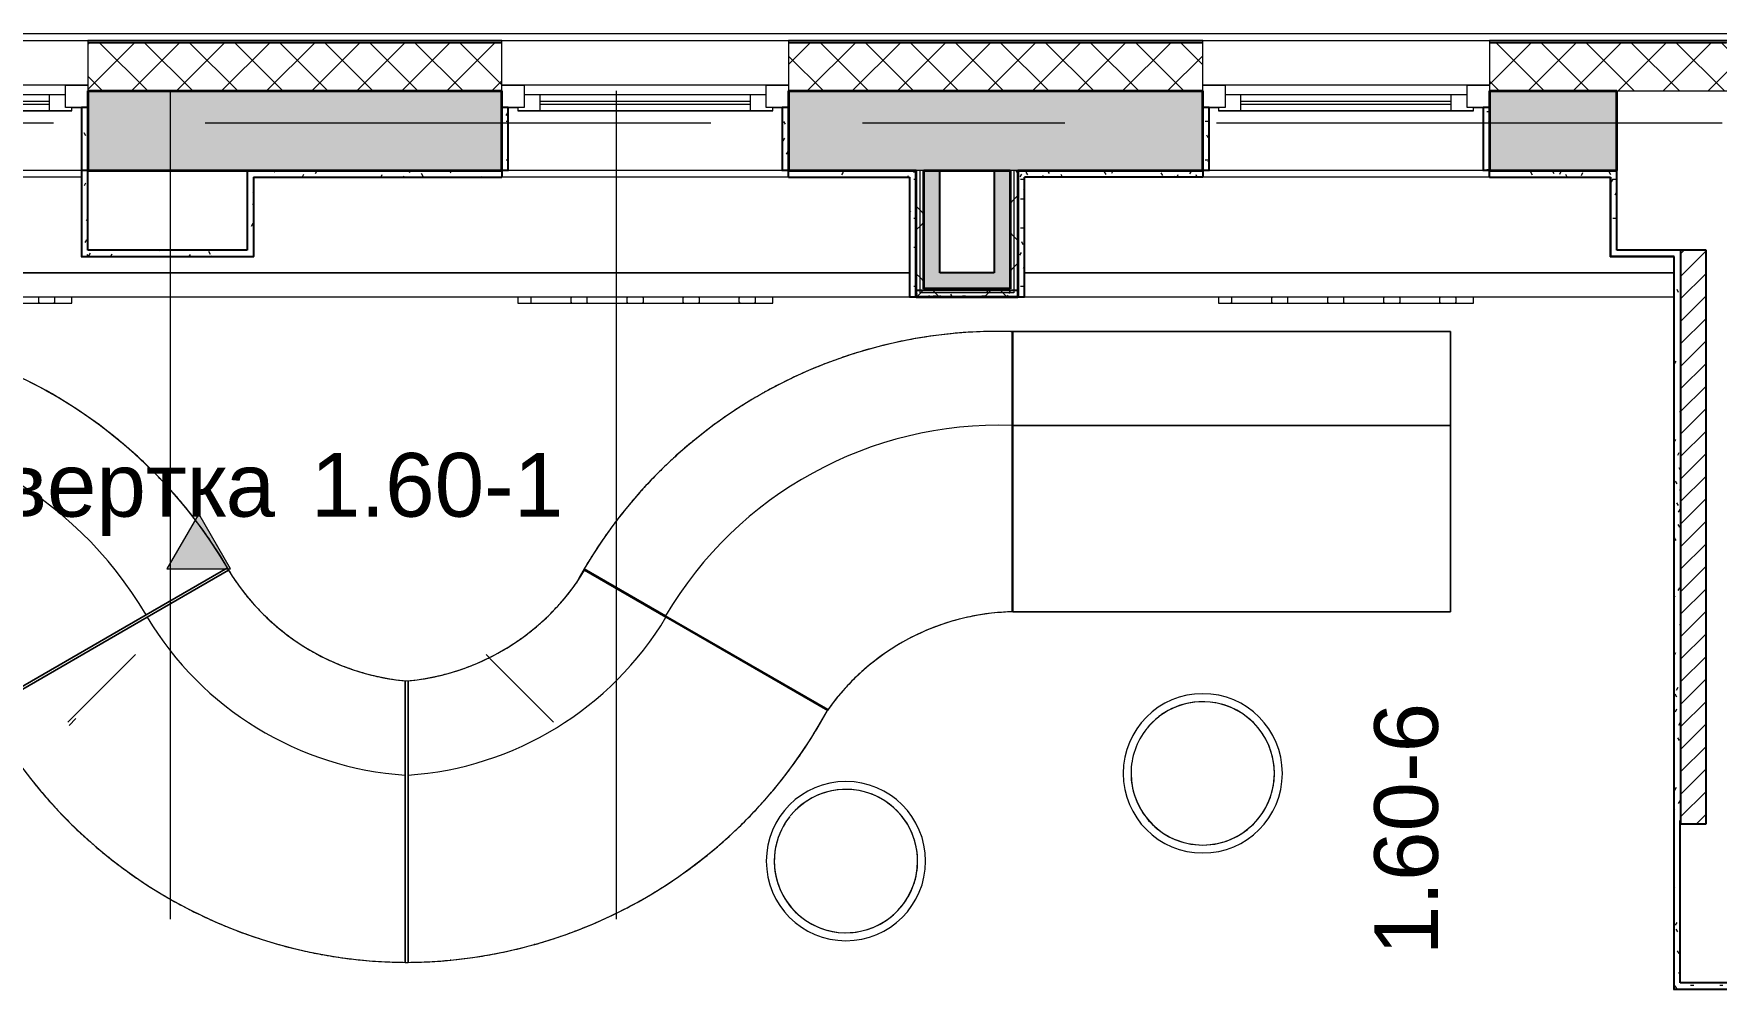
# Model space of a CAD drawing. Header units: millimetres. Extents: x 855 to 84199, y -1987 to 21700.
# Drawn here: x 15124 to 20406, y 18577 to 21580 of the extents above; entities that cross this region are included whole.
import ezdxf

# ---------------------------------------------------------------- set-up
doc = ezdxf.new("R2010")
doc.units = ezdxf.units.MM
doc.linetypes.add('Осевая', pattern=[3175, 635, -476.25, 1587.5, -476.25])
for name, color, linetype, lineweight in [('A-GLAZ', 7, 'Continuous', 9), ('A-GLAZ-1', 7, 'Continuous', 13), ('A-WALL', 7, 'Continuous', 9), ('G-ANNO-SYMB', 7, 'Continuous', 9), ('I-WALL', 7, 'Continuous', 9), ('Знаки', 7, 'Continuous', 9), ('Оси', 7, 'Continuous', 9), ('Оси-2', 7, 'Осевая', 9)]:
    doc.layers.add(name, color=color, linetype=linetype, lineweight=lineweight)
for name, color, linetype, lineweight, true_color in [('A-WALL-1', 7, 'Continuous', 13, 0x3c3c3c), ('A-WALL-2', 7, 'Continuous', 25, 0x3c3c3c), ('A-WALL-3', 7, 'Continuous', 35, 0x3c3c3c), ('A-WALL-FNSH-1', 7, 'Continuous', 13, 0x3c3c3c), ('A-WALL-FNSH-2', 7, 'Continuous', 9, 0x3c3c3c), ('I-FURN-1', 7, 'Continuous', 9, 0xf0f0f0)]:
    doc.layers.add(name, color=color, linetype=linetype, lineweight=lineweight, true_color=true_color)
doc.styles.add('Arial_1', font='arial.ttf', dxfattribs={"height": 200})
pattern_1 = [(0, (-90256.056, 0), (121.92, 30.48), [10.058, -81.382, 10.058, -81.382, -487.68]), (0, (-90256.056, 0), (121.92, 30.48), [-182.88, 10.058, -172.822, 10.058, -81.382, -213.36]), (0, (-90256.056, 0), (121.92, 30.48), [-457.2, 10.058, -50.902, 10.058, -142.342]), (120, (-90210.336, 15.24), (-87.356454, 90.345817), [10.058, -81.382, 10.058, -81.382, -487.68]), (120, (-90210.336, 15.24), (-87.356454, 90.345817), [-182.88, 10.058, -172.822, 10.058, -81.382, -213.36]), (120, (-90210.336, 15.24), (-87.356454, 90.345817), [-457.2, 10.058, -50.902, 10.058, -142.342]), (240, (-90195.096, 76.2), (-34.563546, -120.825817), [10.058, -81.382, 10.058, -81.382, -487.68]), (240, (-90195.096, 76.2), (-34.563546, -120.825817), [-182.88, 10.058, -172.822, 10.058, -81.382, -213.36]), (240, (-90195.096, 76.2), (-34.563546, -120.825817), [-457.2, 10.058, -50.902, 10.058, -142.342])]
pattern_2 = [(45, (-90256.06, 0), (-106.06602, 106.06602), []), (135, (-90256.06, 0), (-106.06602, -106.06602), [])]

# ---------------------------------------------------------------- blocks, each defined once
blk = doc.blocks.new('120_Окно_СКБ_1Ст - 120_Окно_СКБ_1Ст 900х2500_h_ с форточкой-22876038-План разверток пом_ 1_60_ Этаж 1')
at = {"layer": 'A-GLAZ'}
for p, q in [((450, -57), (-450, -57)), ((-430, -127), (-400, -127)), ((-330, -107), (330, -107)), ((330, -117), (-330, -117)), ((400, -127), (430, -127))]:
    blk.add_line(p, q, dxfattribs=at)
at = {"layer": 'A-GLAZ-1'}
for p, q in [((-450, -127), (-450, -57)), ((-450, -57), (-380, -57)), ((-380, -57), (-380, -127)), ((380, -87), (-380, -87)), ((-380, -87), (-380, -127)), ((-330, -137), (-330, -87)), ((330, -137), (330, -87)), ((380, -127), (380, -57)), ((380, -57), (450, -57)), ((380, -127), (380, -87)), ((450, -57), (450, -127)), ((-380, -127), (-450, -127)), ((-380, -127), (-400, -127)), ((-400, -127), (-400, -137)), ((-400, -137), (400, -137)), ((400, -137), (-400, -137)), ((450, -127), (380, -127)), ((400, -127), (380, -127)), ((400, -137), (400, -127))]:
    blk.add_line(p, q, dxfattribs=at)
blk = doc.blocks.new('ПУФ1 - 1_53а-27000916-План разверток пом_ 1_60_ Этаж 1')
at = {"layer": 'I-FURN-1'}
for radius, start, end in [(250, 360, 180), (250, 0, 180), (225, 360, 141.0212), (225, 90, 141.0212), (225, 0, 90), (225, 141.4286, 180), (225, 141.4286, 180), (250, 180, 360), (225, 180, 360), (225, 180, 218.5714), (225, 257.1429, 360), (250, 180, 360), (225, 218.5714, 257.1429)]:
    blk.add_arc((0, 0), radius, start, end, dxfattribs=at)
blk = doc.blocks.new('ПУФ1 - 1_53в-32041688-План разверток пом_ 1_60_ Этаж 1')
at = {"layer": 'I-FURN-1'}
for radius, start, end in [(250, 360, 180), (250, 0, 180), (225, 360, 141.0212), (225, 51.4286, 141.0212), (225, 0, 51.4286), (225, 141.4286, 180), (225, 141.4286, 167.1429), (250, 180, 360), (225, 167.1429, 180), (225, 180, 360), (225, 180, 244.2857), (225, 321.4286, 360), (250, 180, 360), (225, 244.2857, 321.4286)]:
    blk.add_arc((0, 0), radius, start, end, dxfattribs=at)
blk = doc.blocks.new('Semeystvo1 - 1_31-26872179-План разверток пом_ 1_60_ Этаж 1')
at = {"layer": 'I-FURN-1'}
for p, q in [((1903.4, 891), (1897.9, 891)), ((1897.9, 891), (1903.4, 891)), ((1901.3, 595.8), (1901.3, 890.9)), ((1901.3, 890.9), (1901.3, 595.8)), ((1901.3, 595.8), (1901.3, 890.9)), ((1901.3, 890.9), (1901.3, 595.8)), ((3278.2, 891), (1903.4, 891)), ((1903.4, 891), (1903.4, 596)), ((1903.4, 596), (1903.4, 891)), ((1903.4, 891), (3278.2, 891)), ((1903.4, 891), (1903.4, 596)), ((3278.2, 891), (1903.4, 891)), ((1903.4, 891), (3278.2, 891)), ((1903.4, 596), (1903.4, 891)), ((3278.2, 891), (1903.4, 891)), ((1903.4, 891), (3278.2, 891)), ((3278.2, 596), (3278.2, 891)), ((3278.2, 891), (3278.2, 596)), ((3278.2, 596), (3278.2, 891)), ((3278.2, 891), (3278.2, 596)), ((3278.2, 596), (3278.2, 891)), ((3278.2, 891), (3278.2, 596)), ((1901.3, 10.9), (1901.3, 595.8)), ((1901.3, 595.8), (1901.3, 10.9)), ((1903.4, 596), (1903.4, 11)), ((1903.4, 11), (1903.4, 596)), ((1903.4, 596), (3278.2, 596)), ((3278.2, 596), (1903.4, 596)), ((3278.2, 11), (3278.2, 596)), ((3278.2, 596), (3278.2, 11)), ((3278.2, 11), (3278.2, 596)), ((3278.2, 596), (3278.2, 11)), ((-817, 1.8), (-561.5, 149.3)), ((-561.5, 149.3), (-817, 1.8)), ((-817, 1.8), (-561.5, 149.3)), ((-561.5, 149.3), (-817, 1.8)), ((-557.9, 141.3), (-813.4, -6.2)), ((-813.4, -6.2), (-557.9, 141.3)), ((-557.9, 141.3), (-813.4, -6.2)), ((-813.4, -6.2), (-557.9, 141.3)), ((558.5, 146.2), (814, -1.3)), ((814, -1.3), (558.5, 146.2)), ((558.5, 146.2), (814, -1.3)), ((814, -1.3), (558.5, 146.2)), ((815, -6.2), (559.5, 141.3)), ((559.5, 141.3), (815, -6.2)), ((815, -6.2), (559.5, 141.3)), ((559.5, 141.3), (815, -6.2)), ((-1326.8, -292.6), (-817, 1.8)), ((-817, 1.8), (-1326.8, -292.6)), ((1903.4, 11), (3278.2, 11)), ((3278.2, 11), (1903.4, 11)), ((1905.6, 11), (3278.2, 11)), ((3278.2, 11), (1905.6, 11)), ((-813.4, -6.2), (-1320, -298.7)), ((-1320, -298.7), (-813.4, -6.2)), ((814, -1.3), (1323.7, -295.6)), ((1323.7, -295.6), (814, -1.3)), ((1321.6, -298.7), (815, -6.2)), ((815, -6.2), (1321.6, -298.7)), ((-1062.3, -335.4), (-850.2, -123.3)), ((259.6, -132.5), (250.2, -123.1)), ((462.3, -335.2), (262.5, -135.4)), ((-3.6, -501.5), (-3.6, -205.6)), ((-3.6, -205.6), (-3.6, -501.5)), ((-3.6, -501.5), (-3.6, -205.6)), ((-3.6, -205.6), (-3.6, -501.5)), ((5.3, -205.6), (5.3, -501.5)), ((5.3, -501.5), (5.3, -205.6)), ((5.3, -205.6), (5.3, -501.5)), ((5.3, -501.5), (5.3, -205.6)), ((-1058.4, -345.4), (-1037.2, -324.2)), ((-3.6, -1089.2), (-3.6, -501.5)), ((-3.6, -501.5), (-3.6, -1089.2)), ((5.3, -501.5), (5.3, -1089.2)), ((5.3, -1089.2), (5.3, -501.5)), ((529, -991.6), (530.3, -991.1)), ((530.3, -991.1), (529, -991.6)), ((401.3, -1033.6), (402.9, -1033.1)), ((402.9, -1033.1), (401.3, -1033.6)), ((137.3, -1082.6), (139.3, -1082.4)), ((139.3, -1082.4), (137.3, -1082.6))]:
    blk.add_line(p, q, dxfattribs=at)
for centre, radius, start, end in [((-1862.4, -613.4), 1508, 30.3815, 91.593), ((-1862.4, -613.4), 1508, 30.3815, 91.593), ((-1862.4, -613.4), 1508, 30.3815, 91.593), ((-1862.4, -613.4), 1508, 30.3815, 86.492), ((1859.4, -616.5), 1508, 88.407, 149.6185), ((1859.4, -616.5), 1508, 88.407, 149.6185), ((1859.4, -616.5), 1508, 88.407, 149.6185), ((1859.4, -616.5), 1508, 88.407, 149.6185), ((1859.4, -616.5), 1508, 104.0121, 106.2982), ((1859.4, -616.5), 1508, 104.0121, 106.2982), ((1859.4, -616.5), 1508, 103.7112, 104.0121), ((1859.4, -616.5), 1508, 103.7112, 104.0121), ((1859.4, -616.5), 1508, 101.03, 103.7015), ((1859.4, -616.5), 1508, 101.03, 103.7015), ((1859.4, -616.5), 1508, 98.8322, 101.03), ((1859.4, -616.5), 1508, 98.8322, 101.03), ((1859.4, -616.5), 1508, 98.6093, 98.8322), ((1859.4, -616.5), 1508, 98.6093, 98.8322), ((1859.4, -616.5), 1508, 95.685, 98.6018), ((1859.4, -616.5), 1508, 95.685, 98.6018), ((1859.4, -616.5), 1508, 93.6524, 95.685), ((1859.4, -616.5), 1508, 93.6524, 95.685), ((1859.4, -616.5), 1508, 93.5077, 93.6524), ((1859.4, -616.5), 1508, 93.5077, 93.6524), ((1859.4, -616.5), 1508, 90.0906, 93.5065), ((1859.4, -616.5), 1508, 90.0906, 93.5065), ((1859.4, -616.5), 1508, 88.5365, 90.0906), ((1859.4, -616.5), 1508, 88.5365, 90.0906), ((1859.4, -616.5), 1508, 109.1921, 111.5328), ((1859.4, -616.5), 1508, 109.1921, 111.5328), ((1859.4, -616.5), 1508, 108.8135, 109.1921), ((1859.4, -616.5), 1508, 108.8135, 109.1921), ((1859.4, -616.5), 1508, 106.2982, 108.8017), ((1859.4, -616.5), 1508, 106.2982, 108.8017), ((-1862.4, -613.4), 1508, 61.4315, 64.0721), ((-1862.4, -613.4), 1508, 61.4315, 64.0721), ((1859.4, -616.5), 1508, 114.3723, 116.7497), ((1859.4, -616.5), 1508, 114.3723, 116.7497), ((1859.4, -616.5), 1508, 113.9162, 114.3723), ((1859.4, -616.5), 1508, 113.9162, 114.3723), ((1859.4, -616.5), 1508, 111.5328, 113.9024), ((1859.4, -616.5), 1508, 111.5328, 113.9024), ((-1862.4, -613.4), 1508, 60.9936, 61.4315), ((-1862.4, -613.4), 1508, 60.9936, 61.4315), ((-1862.4, -613.4), 1508, 58.9985, 60.9807), ((-1862.4, -613.4), 1508, 58.9985, 60.9807), ((1859.4, -616.5), 1508, 119.5525, 121.9562), ((1859.4, -616.5), 1508, 119.5525, 121.9562), ((1859.4, -616.5), 1508, 119.0191, 119.5525), ((1859.4, -616.5), 1508, 119.0191, 119.5525), ((1859.4, -616.5), 1508, 116.7497, 119.0036), ((1859.4, -616.5), 1508, 116.7497, 119.0036), ((-1862.4, -613.4), 1508, 56.3653, 58.9985), ((-1862.4, -613.4), 1508, 56.3653, 58.9985), ((-1862.4, -613.4), 1508, 55.8919, 56.3653), ((-1862.4, -613.4), 1508, 55.8919, 56.3653), ((-1862.4, -613.4), 1508, 53.926, 55.8782), ((-1862.4, -613.4), 1508, 53.926, 55.8782), ((1859.4, -616.5), 1508, 121.9562, 124.1052), ((1859.4, -616.5), 1508, 121.9562, 124.1052), ((-1862.4, -613.4), 1213, 30.4743, 91.9805), ((-1862.4, -613.4), 1213, 30.4743, 91.9805), ((-1862.4, -613.4), 1508, 51.2991, 53.926), ((-1862.4, -613.4), 1508, 51.2991, 53.926), ((1859.4, -616.5), 1213, 88.0195, 149.5257), ((1859.4, -616.5), 1213, 88.0195, 149.5257), ((1859.4, -616.5), 1508, 127.156, 129.2071), ((1859.4, -616.5), 1508, 127.156, 129.2071), ((1859.4, -616.5), 1508, 124.733, 127.156), ((1859.4, -616.5), 1508, 124.733, 127.156), ((1859.4, -616.5), 1508, 124.1223, 124.733), ((1859.4, -616.5), 1508, 124.1223, 124.733), ((-1862.4, -613.4), 1508, 50.79, 51.2991), ((-1862.4, -613.4), 1508, 50.79, 51.2991), ((-1862.4, -613.4), 1508, 48.8544, 50.7756), ((-1862.4, -613.4), 1508, 48.8544, 50.7756), ((1859.4, -616.5), 1508, 129.9136, 132.3512), ((1859.4, -616.5), 1508, 129.9136, 132.3512), ((1859.4, -616.5), 1508, 129.2256, 129.9136), ((1859.4, -616.5), 1508, 129.2256, 129.9136), ((-1862.4, -613.4), 1508, 46.2328, 48.8544), ((-1862.4, -613.4), 1508, 46.2328, 48.8544), ((-1862.4, -613.4), 1508, 45.688, 46.2328), ((-1862.4, -613.4), 1508, 45.688, 46.2328), ((1859.4, -616.5), 1508, 132.3512, 134.3094), ((1859.4, -616.5), 1508, 132.3512, 134.3094), ((-1862.4, -613.4), 1508, 43.7835, 45.6728), ((-1862.4, -613.4), 1508, 43.7835, 45.6728), ((-1862.4, -613.4), 1508, 41.1666, 43.7835), ((-1862.4, -613.4), 1508, 41.1666, 43.7835), ((1859.4, -616.5), 1508, 135.0943, 137.5432), ((1859.4, -616.5), 1508, 135.0943, 137.5432), ((1859.4, -616.5), 1508, 134.3291, 135.0943), ((1859.4, -616.5), 1508, 134.3291, 135.0943), ((-1862.4, -613.4), 1508, 40.5859, 41.1666), ((-1862.4, -613.4), 1508, 40.5859, 41.1666), ((1859.4, -616.5), 1508, 137.5432, 139.4119), ((1859.4, -616.5), 1508, 137.5432, 139.4119), ((-1862.4, -613.4), 1508, 38.7132, 40.57), ((-1862.4, -613.4), 1508, 38.7132, 40.57), ((-1862.4, -613.4), 1508, 36.1003, 38.7132), ((-1862.4, -613.4), 1508, 36.1003, 38.7132), ((1859.4, -616.5), 1508, 140.2753, 142.7329), ((1859.4, -616.5), 1508, 140.2753, 142.7329), ((1859.4, -616.5), 1508, 139.4327, 140.2753), ((1859.4, -616.5), 1508, 139.4327, 140.2753), ((-1862.4, -613.4), 1508, 35.4836, 36.1003), ((-1862.4, -613.4), 1508, 35.4836, 36.1003), ((1859.4, -616.5), 1508, 142.7329, 144.5147), ((1859.4, -616.5), 1508, 142.7329, 144.5147), ((-1862.4, -613.4), 1508, 33.6433, 35.4672), ((-1862.4, -613.4), 1508, 33.6433, 35.4672), ((-1862.4, -613.4), 1508, 31.6999, 33.6433), ((-1862.4, -613.4), 1508, 31.6999, 33.6433), ((1859.4, -616.5), 1508, 145.4565, 147.9207), ((1859.4, -616.5), 1508, 145.4565, 147.9207), ((1859.4, -616.5), 1508, 144.5363, 145.4565), ((1859.4, -616.5), 1508, 144.5363, 145.4565), ((65.9, 521.7), 730.6, 207.9724, 213.3673), ((65.9, 521.7), 730.6, 207.9724, 213.3673), ((1859.4, -616.5), 1508, 147.9207, 149.6177), ((1859.4, -616.5), 1508, 147.9207, 149.6177), ((65.9, 521.7), 730.6, 211.3753, 264.5415), ((65.9, 521.7), 730.6, 211.3753, 264.5415), ((65.9, 521.7), 730.6, 211.3753, 264.5415), ((65.9, 521.7), 730.6, 211.3753, 264.5415), ((65.9, 521.7), 730.6, 213.3673, 216.4686), ((65.9, 521.7), 730.6, 213.3673, 215.0874), ((-64.2, 521.7), 730.6, 275.4585, 328.6247), ((-64.2, 521.7), 730.6, 275.4585, 328.6247), ((-64.2, 521.7), 730.6, 275.4585, 328.6247), ((-64.2, 521.7), 730.6, 275.4585, 328.6247), ((1859.4, -616.5), 1508, 150.8996, 151.6103), ((1859.4, -616.5), 1508, 150.8996, 151.6103), ((1859.4, -616.5), 1508, 149.6177, 150.8996), ((1859.4, -616.5), 1508, 149.6177, 150.8996), ((65.9, 521.7), 730.6, 215.0874, 216.4686), ((65.9, 521.7), 730.6, 216.4686, 220.2921), ((65.9, 521.7), 730.6, 216.4686, 220.2921), ((-64.2, 521.7), 730.6, 319.6542, 323.4664), ((-64.2, 521.7), 730.6, 319.6542, 323.4664), ((-64.2, 521.7), 730.6, 323.4664, 324.7993), ((-64.2, 521.7), 730.6, 323.4664, 324.7993), ((65.9, 521.7), 730.6, 220.2921, 223.3707), ((65.9, 521.7), 730.6, 220.2921, 223.3707), ((65.9, 521.7), 730.6, 223.3707, 227.2355), ((65.9, 521.7), 730.6, 223.3707, 227.2355), ((-64.2, 521.7), 730.6, 312.7183, 316.5748), ((-64.2, 521.7), 730.6, 312.7183, 316.5748), ((-64.2, 521.7), 730.6, 316.5748, 319.6542), ((-64.2, 521.7), 730.6, 316.5748, 319.6542), ((1918.8, -719.4), 730.6, 91.3753, 144.5415), ((1918.8, -719.4), 730.6, 91.3753, 144.5415), ((1918.8, -719.4), 730.6, 97.8886, 101.7798), ((1918.8, -719.4), 730.6, 97.8886, 101.7798), ((1918.8, -719.4), 730.6, 94.9608, 97.8886), ((1918.8, -719.4), 730.6, 94.9608, 97.8886), ((1918.8, -719.4), 730.6, 91.0368, 94.9608), ((1918.8, -719.4), 730.6, 91.0368, 94.9608), ((65.9, 521.7), 1025.6, 210.9797, 266.1145), ((65.9, 521.7), 1025.6, 210.9797, 266.1145), ((65.9, 521.7), 730.6, 227.2355, 230.2685), ((65.9, 521.7), 730.6, 227.2355, 229.3173), ((65.9, 521.7), 730.6, 229.3173, 230.2685), ((65.9, 521.7), 730.6, 230.2685, 234.2125), ((65.9, 521.7), 730.6, 230.2685, 234.2125), ((-64.2, 521.7), 1025.6, 273.8855, 329.0203), ((-64.2, 521.7), 1025.6, 273.8855, 329.0203), ((-64.2, 521.7), 730.6, 305.7483, 309.6869), ((-64.2, 521.7), 730.6, 305.7483, 309.6869), ((-64.2, 521.7), 730.6, 309.6869, 312.7183), ((-64.2, 521.7), 730.6, 309.6869, 312.7183), ((1918.8, -719.4), 730.6, 111.255, 117.918), ((1918.8, -719.4), 730.6, 111.255, 117.918), ((1918.8, -719.4), 730.6, 108.732, 111.1977), ((1918.8, -719.4), 730.6, 108.732, 111.1977), ((1918.8, -719.4), 730.6, 104.5718, 108.732), ((1918.8, -719.4), 730.6, 104.5718, 108.732), ((1918.8, -719.4), 730.6, 101.7798, 104.4774), ((1918.8, -719.4), 730.6, 101.7798, 104.4774), ((65.9, 521.7), 730.6, 234.2125, 237.1632), ((65.9, 521.7), 730.6, 234.2125, 237.1632), ((65.9, 521.7), 730.6, 237.1632, 241.2596), ((65.9, 521.7), 730.6, 237.1632, 241.2596), ((-64.2, 521.7), 730.6, 298.7066, 302.8017), ((-64.2, 521.7), 730.6, 298.7066, 302.8017), ((-64.2, 521.7), 730.6, 302.8017, 305.7483), ((-64.2, 521.7), 730.6, 302.8017, 305.7483), ((1918.8, -719.4), 730.6, 117.9598, 124.6054), ((1918.8, -719.4), 730.6, 117.9598, 124.6054), ((65.9, 521.7), 730.6, 241.2596, 244.0554), ((65.9, 521.7), 730.6, 241.2596, 244.0554), ((65.9, 521.7), 730.6, 244.0554, 248.4968), ((65.9, 521.7), 730.6, 244.0554, 248.4968), ((65.9, 521.7), 730.6, 248.4968, 250.9457), ((65.9, 521.7), 730.6, 248.4968, 250.9457), ((-64.2, 521.7), 730.6, 289.0371, 291.4689), ((-64.2, 521.7), 730.6, 289.0371, 291.4689), ((-64.2, 521.7), 730.6, 291.4689, 295.9185), ((-64.2, 521.7), 730.6, 291.4689, 295.9185), ((-64.2, 521.7), 730.6, 295.9185, 296.4042), ((-64.2, 521.7), 730.6, 295.9185, 296.4042), ((-64.2, 521.7), 730.6, 296.4042, 298.7066), ((-64.2, 521.7), 730.6, 296.4042, 298.7066), ((1918.8, -719.4), 730.6, 124.6384, 131.3045), ((1918.8, -719.4), 730.6, 124.6384, 131.3045), ((65.9, 521.7), 730.6, 250.9457, 256.6812), ((65.9, 521.7), 730.6, 250.9457, 256.6812), ((65.9, 521.7), 730.6, 256.6812, 257.7771), ((65.9, 521.7), 730.6, 256.6812, 257.7771), ((65.9, 521.7), 730.6, 257.8345, 264.8921), ((65.9, 521.7), 730.6, 257.8345, 264.8921), ((-64.2, 521.7), 730.6, 275.1079, 282.1571), ((-64.2, 521.7), 730.6, 275.1079, 282.1571), ((-64.2, 521.7), 730.6, 282.2067, 283.2253), ((-64.2, 521.7), 730.6, 282.2067, 283.2253), ((-64.2, 521.7), 730.6, 283.2253, 289.0371), ((-64.2, 521.7), 730.6, 283.2253, 289.0371), ((1918.8, -719.4), 730.6, 133.7929, 137.9877), ((1918.8, -719.4), 730.6, 133.7929, 137.9877), ((1918.8, -719.4), 730.6, 131.3587, 133.7929), ((1918.8, -719.4), 730.6, 131.3587, 133.7929), ((1918.8, -719.4), 730.6, 140.7643, 144.7993), ((1918.8, -719.4), 730.6, 140.7643, 144.7993), ((1918.8, -719.4), 730.6, 138.079, 140.7643), ((1918.8, -719.4), 730.6, 138.079, 140.7643), ((6.4, 418.7), 1508, 208.407, 269.6185), ((6.4, 418.7), 1508, 208.407, 269.6185), ((-4.8, 418.7), 1508, 270.3815, 331.593), ((-4.8, 418.7), 1508, 270.3815, 331.593), ((-4.8, 418.7), 1508, 326.4938, 331.5925), ((-4.8, 418.7), 1508, 326.4938, 331.5925), ((-4.8, 418.7), 1508, 321.3906, 326.492), ((-4.8, 418.7), 1508, 321.3906, 326.492), ((6.4, 418.7), 1508, 218.6094, 218.9786), ((6.4, 418.7), 1508, 218.6094, 218.9786), ((-4.8, 418.7), 1508, 316.289, 321.3773), ((-4.8, 418.7), 1508, 316.289, 321.3773), ((6.4, 418.7), 1508, 218.9786, 221.6197), ((6.4, 418.7), 1508, 218.9786, 219.354), ((6.4, 418.7), 1508, 219.354, 221.6197), ((6.4, 418.7), 1508, 221.6197, 224.051), ((6.4, 418.7), 1508, 221.6197, 224.051), ((6.4, 418.7), 1508, 224.051, 226.7008), ((6.4, 418.7), 1508, 224.051, 224.3974), ((-4.8, 418.7), 1508, 311.1894, 316.2608), ((-4.8, 418.7), 1508, 311.1894, 316.2608), ((6.4, 418.7), 1508, 224.3974, 226.7008), ((6.4, 418.7), 1508, 226.7008, 228.8082), ((6.4, 418.7), 1508, 226.7008, 228.8082), ((6.4, 418.7), 1508, 228.8105, 229.1234), ((6.4, 418.7), 1508, 228.8105, 229.1234), ((6.4, 418.7), 1508, 229.1234, 231.7835), ((6.4, 418.7), 1508, 229.1234, 231.7835), ((-4.8, 418.7), 1508, 308.9897, 311.1443), ((-4.8, 418.7), 1508, 308.9897, 311.1443), ((6.4, 418.7), 1508, 231.7835, 233.9101), ((6.4, 418.7), 1508, 231.7835, 233.9101), ((-4.8, 418.7), 1508, 306.0884, 308.9897), ((-4.8, 418.7), 1508, 306.0884, 308.9897), ((6.4, 418.7), 1508, 233.9123, 234.1958), ((6.4, 418.7), 1508, 233.9123, 234.1958), ((6.4, 418.7), 1508, 234.1958, 236.8686), ((6.4, 418.7), 1508, 234.1958, 236.8686), ((6.4, 418.7), 1508, 236.8686, 239.0119), ((6.4, 418.7), 1508, 236.8686, 239.0119), ((-4.8, 418.7), 1508, 300.9874, 303.7949), ((-4.8, 418.7), 1508, 300.9874, 303.7949), ((-4.8, 418.7), 1508, 303.7949, 306.0278), ((-4.8, 418.7), 1508, 303.7949, 306.0278), ((6.4, 418.7), 1508, 239.0138, 239.2682), ((6.4, 418.7), 1508, 239.0138, 239.2682), ((6.4, 418.7), 1508, 239.2682, 241.9566), ((6.4, 418.7), 1508, 239.2682, 239.5274), ((6.4, 418.7), 1508, 239.5274, 241.9566), ((-4.8, 418.7), 1508, 298.6321, 300.9113), ((-4.8, 418.7), 1508, 298.6321, 300.9113), ((6.4, 418.7), 1508, 241.9566, 244.3406), ((6.4, 418.7), 1508, 241.9566, 244.3406), ((6.4, 418.7), 1508, 244.3406, 247.049), ((6.4, 418.7), 1508, 244.3406, 247.049), ((-4.8, 418.7), 1508, 293.4862, 295.7948), ((-4.8, 418.7), 1508, 293.4862, 295.7948), ((-4.8, 418.7), 1508, 295.8863, 298.6321), ((-4.8, 418.7), 1508, 295.8863, 298.6321), ((6.4, 418.7), 1508, 247.049, 249.2135), ((6.4, 418.7), 1508, 247.049, 249.2135), ((6.4, 418.7), 1508, 249.2151, 249.413), ((6.4, 418.7), 1508, 249.2151, 249.413), ((6.4, 418.7), 1508, 249.413, 252.1476), ((6.4, 418.7), 1508, 249.413, 252.1476), ((-4.8, 418.7), 1508, 288.3504, 290.7318), ((-4.8, 418.7), 1508, 288.3504, 290.7318), ((-4.8, 418.7), 1508, 290.7857, 293.4862), ((-4.8, 418.7), 1508, 290.7857, 293.4862), ((6.4, 418.7), 1508, 252.1476, 254.3151), ((6.4, 418.7), 1508, 252.1476, 254.3151), ((6.4, 418.7), 1508, 254.3164, 254.4853), ((6.4, 418.7), 1508, 254.3164, 254.4853), ((6.4, 418.7), 1508, 254.4853, 257.256), ((6.4, 418.7), 1508, 254.4853, 257.256), ((6.4, 418.7), 1508, 257.256, 259.5577), ((6.4, 418.7), 1508, 257.256, 259.5577), ((-4.8, 418.7), 1508, 280.5144, 283.221), ((-4.8, 418.7), 1508, 280.5144, 283.221), ((-4.8, 418.7), 1508, 283.221, 285.6231), ((-4.8, 418.7), 1508, 283.221, 285.6231), ((-4.8, 418.7), 1508, 285.6846, 288.3504), ((-4.8, 418.7), 1508, 285.6846, 288.3504), ((6.4, 418.7), 1508, 259.5577, 262.3807), ((6.4, 418.7), 1508, 259.5577, 262.3807), ((6.4, 418.7), 1508, 262.3807, 264.5169), ((6.4, 418.7), 1508, 262.3807, 264.5169), ((6.4, 418.7), 1508, 264.5178, 264.6301), ((6.4, 418.7), 1508, 264.5178, 264.6301), ((6.4, 418.7), 1508, 264.6301, 267.536), ((6.4, 418.7), 1508, 264.6301, 267.536), ((6.4, 418.7), 1508, 267.536, 269.6182), ((6.4, 418.7), 1508, 267.536, 269.6182), ((6.4, 418.7), 1508, 269.6182, 269.7876), ((6.4, 418.7), 1508, 269.6182, 269.7876), ((-4.8, 418.7), 1508, 270.2124, 270.3818), ((-4.8, 418.7), 1508, 270.2124, 270.3818), ((-4.8, 418.7), 1508, 270.3818, 272.9742), ((-4.8, 418.7), 1508, 270.3818, 272.9742), ((-4.8, 418.7), 1508, 272.9742, 275.4056), ((-4.8, 418.7), 1508, 272.9742, 275.4056), ((-4.8, 418.7), 1508, 275.4829, 278.0961), ((-4.8, 418.7), 1508, 275.4829, 278.0961), ((-4.8, 418.7), 1508, 278.0961, 280.5144), ((-4.8, 418.7), 1508, 278.0961, 280.5144)]:
    blk.add_arc(centre, radius, start, end, dxfattribs=at)
blk = doc.blocks.new('Съемный металлический экран с перфорацией - E3-33269787-План разверток пом_ 1_60_ Этаж 1')
at = {"layer": 'Знаки'}
h = blk.add_hatch(dxfattribs=at)
h.set_pattern_fill('FP_22', color=256, style=0, pattern_type=2)
h.set_pattern_definition([(0, (-104681.406, -20734), (0, 50.8), [13.612, -74.376]), (60, (-104656.006, -20727.194), (-43.99409, 25.4), [13.612, -74.376]), (120, (-104649.2, -20701.794), (-43.99409, -25.4), [13.612, -74.376]), (30, (-104667.79, -20734), (9e-05, 101.59984), [13.612, -87.988]), (30, (-104693.19, -20690.01), (9e-05, 101.59984), [13.612, -87.988]), (150, (-104681.41, -20734), (-87.98809, -50.79984), [13.612, -87.988]), (150, (-104656.01, -20690.01), (-87.98809, -50.79984), [13.612, -87.988]), (90, (-104649.2, -20715.41), (-87.988, 50.8), [13.612, -87.988]), (90, (-104700, -20715.41), (-87.988, 50.8), [13.612, -87.988])])
h.paths.add_polyline_path([(787.9, 0), (800, 0), (800, 20), (0, 20), (0, 0), (242.6, 0)])
for p, q in [((0, 20), (0, 0)), ((0, 0), (800, 0)), ((800, 0), (800, 20))]:
    blk.add_line(p, q, dxfattribs=at)
blk = doc.blocks.new('Съемный металлический экран с перфорацией - E3-V2-План разверток пом_ 1_60_ Этаж 1')
at = {"layer": 'Знаки'}
h = blk.add_hatch(dxfattribs=at)
h.set_pattern_fill('FP_24', color=256, style=0, pattern_type=2)
h.set_pattern_definition([(0, (-106881.406, -20734), (0, 50.8), [13.612, -74.376]), (60, (-106856.006, -20727.194), (-43.99409, 25.4), [13.612, -74.376]), (120, (-106849.2, -20701.794), (-43.99409, -25.4), [13.612, -74.376]), (30, (-106867.79, -20734), (9e-05, 101.59984), [13.612, -87.988]), (30, (-106893.19, -20690.01), (9e-05, 101.59984), [13.612, -87.988]), (150, (-106881.41, -20734), (-87.98809, -50.79984), [13.612, -87.988]), (150, (-106856.01, -20690.01), (-87.98809, -50.79984), [13.612, -87.988]), (90, (-106849.2, -20715.41), (-87.988, 50.8), [13.612, -87.988]), (90, (-106900, -20715.41), (-87.988, 50.8), [13.612, -87.988])])
h.paths.add_polyline_path([(769.3, 0), (800, 0), (800, 20), (0, 20), (0, 0), (224, 0)])
for p, q in [((0, 20), (0, 0)), ((0, 0), (800, 0)), ((800, 0), (800, 20))]:
    blk.add_line(p, q, dxfattribs=at)
blk = doc.blocks.new('Съемный металлический экран с перфорацией - E3-V3-План разверток пом_ 1_60_ Этаж 1')
at = {"layer": 'Знаки'}
h = blk.add_hatch(dxfattribs=at)
h.set_pattern_fill('FP_25', color=256, style=0, pattern_type=2)
h.set_pattern_definition([(0, (-109081.406, -20734), (0, 50.8), [13.612, -74.376]), (60, (-109056.006, -20727.194), (-43.99409, 25.4), [13.612, -74.376]), (120, (-109049.2, -20701.794), (-43.99409, -25.4), [13.612, -74.376]), (30, (-109067.79, -20734), (9e-05, 101.59984), [13.612, -87.988]), (30, (-109093.19, -20690.01), (9e-05, 101.59984), [13.612, -87.988]), (150, (-109081.41, -20734), (-87.98809, -50.79984), [13.612, -87.988]), (150, (-109056.01, -20690.01), (-87.98809, -50.79984), [13.612, -87.988]), (90, (-109049.2, -20715.41), (-87.988, 50.8), [13.612, -87.988]), (90, (-109100, -20715.41), (-87.988, 50.8), [13.612, -87.988])])
h.paths.add_polyline_path([(205.3, 0), (800, 0), (800, 20), (0, 20), (0, 0)])
for p, q in [((0, 20), (0, 0)), ((0, 0), (800, 0)), ((800, 0), (800, 20))]:
    blk.add_line(p, q, dxfattribs=at)
blk = doc.blocks.new('Зашивка приборов отопления - Зашивка приборов отопления-33267402-План разверток пом_ 1_60_ Этаж 1')
at = {"layer": 'A-WALL'}
for p, q in [((105530, 21150), (104670, 21150)), ((107730, 21150), (106870, 21150)), ((101170, 20829), (108130, 20829)), ((108130, 20829), (101170, 20829)), ((101150, 20754), (108130, 20754))]:
    blk.add_line(p, q, dxfattribs=at)
blk = doc.blocks.new('Зашивка приборов отопления1 - Зашивка приборов отопления-33268338-План разверток пом_ 1_60_ Этаж 1')
at = {"layer": 'A-WALL'}
for p, q in [((109930, 21150), (109070, 21150)), ((108490, 20829), (110530, 20829)), ((110530, 20829), (108490, 20829)), ((108490, 20754), (110530, 20754))]:
    blk.add_line(p, q, dxfattribs=at)
blk = doc.blocks.new('Фасад - Марка фасада_Указатель-25386507-План разверток пом_ 1_60_ Этаж 1')
at = {"layer": 'G-ANNO-SYMB'}
blk.add_hatch(color=256, dxfattribs=at).paths.add_polyline_path([(-1, 0), (0, 1.732), (1, 0), (0, 0)])
for p, q in [((0, 1.732), (-1, 0)), ((1, 0), (0, 1.732)), ((-1, 0), (0, 0)), ((0, 0), (1, 0))]:
    blk.add_line(p, q, dxfattribs=at)

msp = doc.modelspace()

# ---------------------------------------------------------------- hatches: boundary and pattern name
at = {"layer": 'A-WALL'}
h = msp.add_hatch(dxfattribs=at)
h.set_pattern_fill('FP_1', color=256, style=0, pattern_type=2)
h.set_pattern_definition([(45, (-90256.06, 0), (-70.71068, 70.71068), []), (135, (-90256.06, 0), (-70.71068, -70.71068), [])])
h.paths.add_polyline_path([(20979.1, 21400), (20870.6, 21550), (20685.4, 21550), (20793.9, 21400)])
h.paths.add_polyline_path([(20093.9, 21400), (20547.1, 21400), (20438.6, 21550), (19693.9, 21550), (19693.9, 21400)])
h.paths.add_polyline_path([(18793.9, 21400), (18793.9, 21550), (17493.9, 21550), (17493.9, 21400), (18503.9, 21400)])
h.paths.add_polyline_path([(16322.6, 21400), (16593.9, 21400), (16593.9, 21550), (15293.9, 21550), (15293.9, 21400), (15777.2, 21400)])
h.paths.add_polyline_path([(14141.2, 21400), (14393.9, 21400), (14393.9, 21550), (13193.9, 21550), (13193.9, 21400), (13595.8, 21400)])
h.paths.add_polyline_path([(10323.9, 21400), (10893.9, 21400), (10893.9, 21550), (10323.9, 21550)])
at = {"layer": 'I-WALL'}
h = msp.add_hatch(dxfattribs=at)
h.set_pattern_fill('FP_2', color=256, style=0, pattern_type=2)
h.set_pattern_definition([(45, (-90256.056, 0), (-57.024626, 57.024626), []), (45, (-90199.03, 0), (-57.024626, 57.024626), [100.806, -20.161, 3.353, -16.808])])
h.paths.add_polyline_path([(20093.9, 21150), (20093.9, 21400), (19693.9, 21400), (19693.9, 21150), (19867.3, 21150)])
h.paths.add_polyline_path([(17685.9, 21150), (18793.9, 21150), (18793.9, 21400), (17493.9, 21400), (17493.9, 21150)])
h.paths.add_polyline_path([(16593.9, 21150), (16593.9, 21400), (15293.9, 21400), (15293.9, 21150), (16322.6, 21150)])
h.paths.add_polyline_path([(14393.9, 21150), (14393.9, 21400), (13193.9, 21400), (13193.9, 21150), (14141.2, 21150)])
h.paths.add_polyline_path([(10869.1, 21150), (10893.9, 21150), (10893.9, 21400), (10543.9, 21400), (10543.9, 21150)])
h = msp.add_hatch(dxfattribs=at)
h.set_pattern_fill('FP_19', color=256, style=0, pattern_type=2)
h.set_pattern_definition(pattern_1)
h.paths.add_polyline_path([(15293.9, 21150), (15293.9, 21348), (15273.9, 21348), (15273.9, 21150)])
h = msp.add_hatch(dxfattribs=at)
h.set_pattern_fill('FP_19', color=256, style=0, pattern_type=2)
h.set_pattern_definition(pattern_1)
h.paths.add_polyline_path([(16593.9, 21150), (16613.9, 21150), (16613.9, 21348), (16593.9, 21348), (16593.9, 21314.7)])
h = msp.add_hatch(dxfattribs=at)
h.set_pattern_fill('FP_19', color=256, style=0, pattern_type=2)
h.set_pattern_definition(pattern_1)
h.paths.add_polyline_path([(17493.9, 21150), (17493.9, 21348), (17473.9, 21348), (17473.9, 21150)])
h = msp.add_hatch(dxfattribs=at)
h.set_pattern_fill('FP_19', color=256, style=0, pattern_type=2)
h.set_pattern_definition(pattern_1)
h.paths.add_polyline_path([(18813.9, 21150), (18813.9, 21348), (18793.9, 21348), (18793.9, 21150)])
h = msp.add_hatch(dxfattribs=at)
h.set_pattern_fill('FP_19', color=256, style=0, pattern_type=2)
h.set_pattern_definition(pattern_1)
h.paths.add_polyline_path([(19693.9, 21150), (19693.9, 21348), (19673.9, 21348), (19673.9, 21150)])
h = msp.add_hatch(dxfattribs=at)
h.set_pattern_fill('FP_19', color=256, style=0, pattern_type=2)
h.set_pattern_definition(pattern_1)
h.paths.add_polyline_path([(15293.9, 20880), (15293.9, 21150), (15273.9, 21150), (15273.9, 20880)])
h = msp.add_hatch(dxfattribs=at)
h.set_pattern_fill('FP_19', color=256, style=0, pattern_type=2)
h.set_pattern_definition(pattern_1)
h.paths.add_polyline_path([(15793.9, 20900), (15813.9, 20900), (15813.9, 21150), (15793.9, 21150)])
h = msp.add_hatch(dxfattribs=at)
h.set_pattern_fill('FP_19', color=256, style=0, pattern_type=2)
h.set_pattern_definition(pattern_1)
h.paths.add_polyline_path([(17873.9, 21130), (17893.9, 21130), (17893.9, 21150), (17493.9, 21150), (17493.9, 21130), (17685.9, 21130)])
h.paths.add_polyline_path([(16593.9, 21130), (16593.9, 21150), (15813.9, 21150), (15813.9, 21130), (16322.6, 21130)])
h = msp.add_hatch(dxfattribs=at)
h.set_pattern_fill('FP_19', color=256, style=0, pattern_type=2)
h.set_pattern_definition(pattern_1)
h.paths.add_polyline_path([(17893.9, 20774), (17893.9, 21130), (17873.9, 21130), (17873.9, 20774)])
h = msp.add_hatch(dxfattribs=at)
h.set_pattern_fill('FP_21', color=256, style=0, pattern_type=2)
h.set_pattern_definition(pattern_2)
h.paths.add_polyline_path([(17906.4, 20754), (17906.4, 21150), (17893.9, 21150), (17893.9, 20754)])
h = msp.add_hatch(dxfattribs=at)
h.set_pattern_fill('FP_21', color=256, style=0, pattern_type=2)
h.set_pattern_definition(pattern_2)
h.paths.add_polyline_path([(17918.9, 20766.5), (17918.9, 21150), (17906.4, 21150), (17906.4, 20766.5)])
for points in [[(17958.6, 20779), (17968.9, 20779), (17968.9, 21150), (17918.9, 21150), (17918.9, 20779)], [(18188.9, 20829), (18188.9, 21150), (18138.9, 21150), (18138.9, 20829)], [(18188.9, 20779), (18188.9, 20829), (17968.9, 20829), (17968.9, 20779)]]:
    msp.add_hatch(color=256, dxfattribs=at).paths.add_polyline_path(points)
h = msp.add_hatch(dxfattribs=at)
h.set_pattern_fill('FP_21', color=256, style=0, pattern_type=2)
h.set_pattern_definition(pattern_2)
h.paths.add_polyline_path([(18188.9, 20779), (18201.4, 20779), (18201.4, 21150), (18188.9, 21150), (18188.9, 20785.6)])
h = msp.add_hatch(dxfattribs=at)
h.set_pattern_fill('FP_21', color=256, style=0, pattern_type=2)
h.set_pattern_definition(pattern_2)
h.paths.add_polyline_path([(18201.4, 20766.5), (18213.9, 20766.5), (18213.9, 21150), (18201.4, 21150), (18201.4, 20779)])
h = msp.add_hatch(dxfattribs=at)
h.set_pattern_fill('FP_19', color=256, style=0, pattern_type=2)
h.set_pattern_definition(pattern_1)
h.paths.add_polyline_path([(20093.9, 21130), (20093.9, 21150), (19693.9, 21150), (19693.9, 21130), (20073.9, 21130)])
h.paths.add_polyline_path([(18213.9, 21130), (18793.9, 21130), (18793.9, 21150), (18213.9, 21150)])
h = msp.add_hatch(dxfattribs=at)
h.set_pattern_fill('FP_19', color=256, style=0, pattern_type=2)
h.set_pattern_definition(pattern_1)
h.paths.add_polyline_path([(18213.9, 20754), (18233.9, 20754), (18233.9, 21130), (18213.9, 21130), (18213.9, 20774)])
h = msp.add_hatch(dxfattribs=at)
h.set_pattern_fill('FP_19', color=256, style=0, pattern_type=2)
h.set_pattern_definition(pattern_1)
h.paths.add_polyline_path([(20093.9, 20880), (20093.9, 21130), (20073.9, 21130), (20073.9, 20880)])
h = msp.add_hatch(dxfattribs=at)
h.set_pattern_fill('FP_19', color=256, style=0, pattern_type=2)
h.set_pattern_definition(pattern_1)
h.paths.add_polyline_path([(15293.9, 20880), (15813.9, 20880), (15813.9, 20900), (15293.9, 20900)])
h = msp.add_hatch(dxfattribs=at)
h.set_pattern_fill('FP_19', color=256, style=0, pattern_type=2)
h.set_pattern_definition(pattern_1)
h.paths.add_polyline_path([(20272.9, 20880), (20273.9, 20880), (20273.9, 20900), (20093.9, 20900), (20093.9, 20880), (20140, 20880)])
h = msp.add_hatch(dxfattribs=at)
h.set_pattern_fill('FP_19', color=256, style=0, pattern_type=2)
h.set_pattern_definition(pattern_1)
h.paths.add_polyline_path([(20273.9, 19110), (20293.9, 19110), (20293.9, 20900), (20273.9, 20900), (20273.9, 19170)])
h = msp.add_hatch(dxfattribs=at)
h.set_pattern_fill('FP_20', color=256, style=0, pattern_type=2)
h.set_pattern_definition([(45, (-90256.056, 0), (-35.35534, 35.35534), [])])
h.paths.add_polyline_path([(20373.9, 19100), (20373.9, 20900), (20293.9, 20900), (20293.9, 19100)])
h = msp.add_hatch(dxfattribs=at)
h.set_pattern_fill('FP_19', color=256, style=0, pattern_type=2)
h.set_pattern_definition(pattern_1)
h.paths.add_polyline_path([(18213.9, 20754), (18213.9, 20774), (17873.9, 20774), (17873.9, 20754), (17958.6, 20754)])
h = msp.add_hatch(dxfattribs=at)
h.set_pattern_fill('FP_21', color=256, style=0, pattern_type=2)
h.set_pattern_definition(pattern_2)
h.paths.add_polyline_path([(17968.9, 20754), (18213.9, 20754), (18213.9, 20766.5), (17906.4, 20766.5), (17906.4, 20754), (17958.6, 20754)])
h = msp.add_hatch(dxfattribs=at)
h.set_pattern_fill('FP_21', color=256, style=0, pattern_type=2)
h.set_pattern_definition(pattern_2)
h.paths.add_polyline_path([(17958.6, 20766.5), (18201.4, 20766.5), (18201.4, 20779), (17918.9, 20779), (17918.9, 20766.5)])
h = msp.add_hatch(dxfattribs=at)
h.set_pattern_fill('FP_19', color=256, style=0, pattern_type=2)
h.set_pattern_definition(pattern_1)
h.paths.add_polyline_path([(20292.9, 18600), (20292.9, 19110), (20272.9, 19110), (20272.9, 18600)])
h = msp.add_hatch(dxfattribs=at)
h.set_pattern_fill('FP_19', color=256, style=0, pattern_type=2)
h.set_pattern_definition(pattern_1)
h.paths.add_polyline_path([(20650.9, 18580), (20650.9, 18600), (20272.9, 18600), (20272.9, 18580)])

# ---------------------------------------------------------------- linework, layer by layer
at = {"layer": 'A-WALL'}
for p, q in [((10323.9, 21580), (20885.9, 21580)), ((14393.9, 21558), (15293.9, 21558)), ((16593.9, 21558), (17493.9, 21558)), ((18793.9, 21558), (19693.9, 21558)), ((16593.9, 21550), (15293.9, 21550)), ((18793.9, 21550), (17493.9, 21550)), ((20438.6, 21550), (19693.9, 21550)), ((17918.9, 21150), (17893.9, 21150)), ((17906.4, 20766.5), (17906.4, 21150)), ((18213.9, 21150), (18188.9, 21150)), ((18201.4, 21150), (18201.4, 20766.5)), ((18201.4, 20766.5), (17906.4, 20766.5)), ((20272.9, 18580), (20272.9, 18579))]:
    msp.add_line(p, q, dxfattribs=at)
at = {"layer": 'A-WALL-1'}
for p, q in [((15293.9, 21550), (15293.9, 21400)), ((16593.9, 21400), (16593.9, 21550)), ((17493.9, 21550), (17493.9, 21400)), ((18793.9, 21400), (18793.9, 21550)), ((19693.9, 21550), (19693.9, 21400)), ((20093.9, 21400), (20547.1, 21400))]:
    msp.add_line(p, q, dxfattribs=at)
at = {"layer": 'A-WALL-2'}
for p, q in [((15273.9, 21348), (15273.9, 20880)), ((15293.9, 21348), (15273.9, 21348)), ((16613.9, 21348), (16593.9, 21348)), ((16613.9, 21150), (16613.9, 21348)), ((17473.9, 21348), (17473.9, 21150)), ((17493.9, 21348), (17473.9, 21348)), ((18813.9, 21348), (18793.9, 21348)), ((18813.9, 21150), (18813.9, 21348)), ((19673.9, 21348), (19673.9, 21150)), ((19693.9, 21348), (19673.9, 21348)), ((15293.9, 21150), (15273.9, 21150)), ((15293.9, 20900), (15293.9, 21150)), ((15793.9, 21150), (15793.9, 20900)), ((15813.9, 21130), (16593.9, 21130)), ((15813.9, 21130), (15813.9, 20880)), ((16613.9, 21150), (16593.9, 21150)), ((16593.9, 21150), (16593.9, 21130)), ((17493.9, 21150), (17473.9, 21150)), ((17493.9, 21130), (17493.9, 21150)), ((17493.9, 21130), (17873.9, 21130)), ((17873.9, 21130), (17873.9, 20754)), ((17968.9, 20829), (17968.9, 21150)), ((18138.9, 21150), (18138.9, 20829)), ((18793.9, 21130), (18233.9, 21130)), ((18233.9, 20754), (18233.9, 21130)), ((18813.9, 21150), (18793.9, 21150)), ((18793.9, 21150), (18793.9, 21130)), ((19693.9, 21150), (19673.9, 21150)), ((19693.9, 21130), (19693.9, 21150)), ((19693.9, 21130), (20073.9, 21130)), ((20073.9, 21130), (20073.9, 20880)), ((20093.9, 20900), (20093.9, 21150)), ((15273.9, 20880), (15813.9, 20880)), ((15793.9, 20900), (15293.9, 20900)), ((20273.9, 20880), (20073.9, 20880)), ((20373.9, 20900), (20093.9, 20900)), ((20273.9, 19110), (20273.9, 20880)), ((20293.9, 20900), (20293.9, 19100)), ((20373.9, 19100), (20373.9, 20900)), ((18138.9, 20829), (17968.9, 20829)), ((18213.9, 20774), (17893.9, 20774)), ((17873.9, 20754), (18233.9, 20754)), ((20273.9, 19110), (20272.9, 19110)), ((20272.9, 19110), (20272.9, 18580)), ((20292.9, 18600), (20292.9, 19110)), ((20292.9, 19110), (20293.9, 19110)), ((20293.9, 19100), (20373.9, 19100)), ((20650.9, 18600), (20292.9, 18600)), ((20272.9, 18580), (20650.9, 18580))]:
    msp.add_line(p, q, dxfattribs=at)
at = {"layer": 'A-WALL-3'}
for p, q in [((15293.9, 21400), (16593.9, 21400)), ((15293.9, 21400), (15293.9, 21150)), ((16593.9, 21150), (16593.9, 21400)), ((17493.9, 21400), (18793.9, 21400)), ((17493.9, 21400), (17493.9, 21150)), ((18793.9, 21150), (18793.9, 21400)), ((19693.9, 21400), (20093.9, 21400)), ((19693.9, 21400), (19693.9, 21150)), ((20093.9, 21150), (20093.9, 21400)), ((15293.9, 21150), (16593.9, 21150)), ((17493.9, 21150), (17893.9, 21150)), ((17893.9, 20754), (17893.9, 21150)), ((17918.9, 21150), (18188.9, 21150)), ((17918.9, 20779), (17918.9, 21150)), ((18188.9, 21150), (18188.9, 20779)), ((18213.9, 21150), (18793.9, 21150)), ((18213.9, 21150), (18213.9, 20754)), ((19693.9, 21150), (20093.9, 21150)), ((18188.9, 20779), (17918.9, 20779)), ((17893.9, 20754), (18213.9, 20754))]:
    msp.add_line(p, q, dxfattribs=at)
at = {"layer": 'A-WALL-FNSH-1'}
for p, q in [((15293.9, 21553), (15293.9, 21550)), ((16593.9, 21553), (15293.9, 21553)), ((16593.9, 21550), (16593.9, 21553)), ((17493.9, 21553), (17493.9, 21550)), ((18793.9, 21553), (17493.9, 21553)), ((18793.9, 21550), (18793.9, 21553)), ((19693.9, 21553), (19693.9, 21550)), ((20872.1, 21553), (19693.9, 21553)), ((15272.9, 21348), (15272.9, 21150)), ((15273.9, 21348), (15272.9, 21348)), ((16614.9, 21348), (16613.9, 21348)), ((16614.9, 21150), (16614.9, 21348)), ((17472.9, 21348), (17472.9, 21150)), ((17473.9, 21348), (17472.9, 21348)), ((18814.9, 21348), (18813.9, 21348)), ((18814.9, 21150), (18814.9, 21348)), ((19672.9, 21348), (19672.9, 21150)), ((19673.9, 21348), (19672.9, 21348)), ((15272.9, 21150), (15273.9, 21150)), ((15273.9, 21130), (15272.9, 21130)), ((15272.9, 21130), (15272.9, 20879)), ((16593.9, 21129), (16593.9, 21130)), ((16613.9, 21150), (16614.9, 21150)), ((17472.9, 21150), (17473.9, 21150)), ((17493.9, 21130), (17493.9, 21129)), ((18793.9, 21129), (18793.9, 21130)), ((18813.9, 21150), (18814.9, 21150)), ((19672.9, 21150), (19673.9, 21150)), ((19693.9, 21130), (19693.9, 21129)), ((20072.9, 20879), (20072.9, 21130)), ((15814.9, 20879), (15814.9, 21129)), ((15814.9, 21129), (16593.9, 21129)), ((17493.9, 21129), (17872.9, 21129)), ((17872.9, 21129), (17872.9, 20753)), ((18234.9, 21129), (18793.9, 21129)), ((18234.9, 20791.5), (18234.9, 21129)), ((19693.9, 21129), (20072.9, 21129)), ((15272.9, 20879), (15814.9, 20879)), ((20072.9, 20879), (20272.9, 20879)), ((20272.9, 20879), (20272.9, 19170)), ((18233.9, 20791.5), (18234.9, 20791.5)), ((17872.9, 20753), (18233.9, 20753)), ((18233.9, 20753), (18233.9, 20754)), ((20271.9, 19169.5), (20271.9, 18579)), ((20272.9, 19169.5), (20271.9, 19169.5)), ((20272.9, 19170), (20273.9, 19170)), ((20272.9, 19110), (20272.9, 19169.5)), ((20271.9, 18579), (20600.9, 18579))]:
    msp.add_line(p, q, dxfattribs=at)
at = {"layer": 'A-WALL-FNSH-2'}
for p, q in [((16593.9, 21558), (15293.9, 21558)), ((15293.9, 21558), (15293.9, 21553)), ((16593.9, 21553), (16593.9, 21558)), ((18793.9, 21558), (17493.9, 21558)), ((17493.9, 21558), (17493.9, 21553)), ((18793.9, 21553), (18793.9, 21558)), ((20874.7, 21558), (19693.9, 21558)), ((19693.9, 21558), (19693.9, 21553))]:
    msp.add_line(p, q, dxfattribs=at)
at = {"layer": 'I-WALL'}
for p, q in [((15272.9, 21130), (14393.9, 21130)), ((17472.9, 21150), (16614.9, 21150)), ((19693.9, 21130), (18793.9, 21130)), ((19672.9, 21150), (18814.9, 21150)), ((17493.9, 21129), (16593.9, 21129)), ((10914.9, 20754), (17872.9, 20754)), ((17872.9, 20753), (10914.9, 20753)), ((18233.9, 20754), (20272.9, 20754)), ((20272.9, 20753), (18233.9, 20753))]:
    msp.add_line(p, q, dxfattribs=at)
at = {"layer": 'Оси'}
for p, q in [((15553.9, 18900), (15553.9, 21400)), ((16953.9, 18900), (16953.9, 21400))]:
    msp.add_line(p, q, dxfattribs=at)
at = {"layer": 'Оси-2'}
for p, q in [((11375.9, 21300), (23203.9, 21300)), ((15553.9, 14514), (15553.9, 18900)), ((16953.9, 14514), (16953.9, 18900))]:
    msp.add_line(p, q, dxfattribs=at)

# ---------------------------------------------------------------- block references
at = {"layer": 'A-GLAZ'}
for p in [(14843.9, 21475), (17043.9, 21475), (19243.9, 21475)]:
    msp.add_blockref('120_Окно_СКБ_1Ст - 120_Окно_СКБ_1Ст 900х2500_h_ с форточкой-22876038-План разверток пом_ 1_60_ Этаж 1', p, dxfattribs=at)
at = {"layer": 'A-WALL'}
for name in ['Зашивка приборов отопления - Зашивка приборов отопления-33267402-План разверток пом_ 1_60_ Этаж 1', 'Зашивка приборов отопления1 - Зашивка приборов отопления-33268338-План разверток пом_ 1_60_ Этаж 1']:
    msp.add_blockref(name, (-90256.1, 0), dxfattribs=at)
at = {"layer": 'G-ANNO-SYMB', "xscale": 99.99999999999993, "yscale": 99.99999999999993, "zscale": 99.99999999999993}
msp.add_blockref('Фасад - Марка фасада_Указатель-25386507-План разверток пом_ 1_60_ Этаж 1', (15642.3, 19899.9), dxfattribs=at)
at = {"layer": 'I-FURN-1'}
for name, p in [('Semeystvo1 - 1_31-26872179-План разверток пом_ 1_60_ Этаж 1', (16293.9, 19754)), ('ПУФ1 - 1_53а-27000916-План разверток пом_ 1_60_ Этаж 1', (18793.9, 19258)), ('ПУФ1 - 1_53в-32041688-План разверток пом_ 1_60_ Этаж 1', (17673.9, 18982.6))]:
    msp.add_blockref(name, p, dxfattribs=at)
at = {"layer": 'Знаки'}
for name, p in [('Съемный металлический экран с перфорацией - E3-33269787-План разверток пом_ 1_60_ Этаж 1', (14443.9, 20734)), ('Съемный металлический экран с перфорацией - E3-V2-План разверток пом_ 1_60_ Этаж 1', (16643.9, 20734)), ('Съемный металлический экран с перфорацией - E3-V3-План разверток пом_ 1_60_ Этаж 1', (18843.9, 20734))]:
    msp.add_blockref(name, p, dxfattribs=at)

# ---------------------------------------------------------------- texts
at = {"layer": 'G-ANNO-SYMB', "char_height": 200, "attachment_point": 1, "style": 'Arial_1'}
for s, insert, width in [('Развертка', (14547.5, 20263.7), 1659.493), (' 1.60-1', (15916.7, 20263.7), 1074.261)]:
    msp.add_mtext(s, dxfattribs=dict(at, insert=insert, width=width))
at = {"layer": 'G-ANNO-SYMB', "insert": (19332.3, 18609.4), "char_height": 200, "width": 1074.261, "attachment_point": 1, "rotation": 90, "style": 'Arial_1'}
msp.add_mtext(' 1.60-6', dxfattribs=at)

doc.saveas('drawing.dxf')
